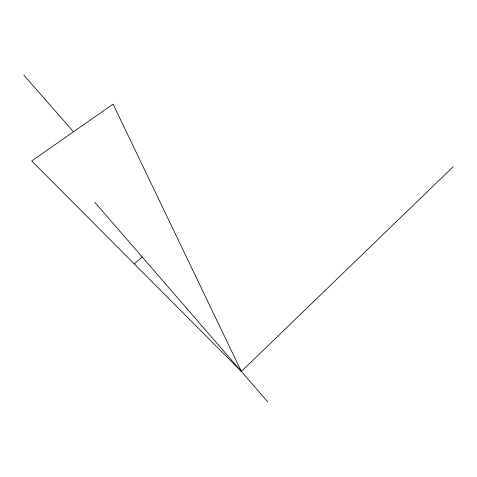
<?xml version="1.0" encoding="UTF-8"?>
<svg xmlns="http://www.w3.org/2000/svg" width="477" height="477" viewBox="0 0 477 477"><rect width="100%" height="100%" fill="white"/><g stroke="black" fill="none" stroke-linecap="round" stroke-linejoin="round"><path stroke-width="0.72" d="M241.356 371.452L113.073 104.135L31.744 160.952L241.356 371.452L453.15 166.759M134.287 263.93L142.182 256.972M23.85 75.175L73.506 131.777M94.768 202.242L267.675 401.825"/></g></svg>
